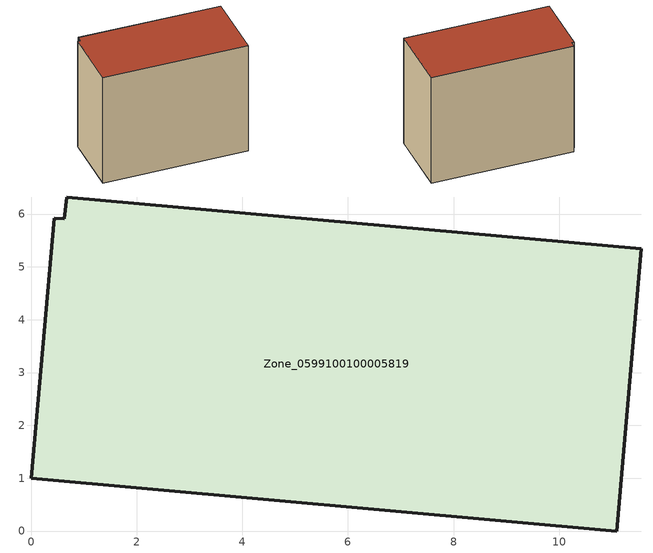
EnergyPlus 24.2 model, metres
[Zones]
Zone_0599100100005819
 floor ground (C_G): 0.44,5.92 0.63,5.91 0.68,6.32 11.56,5.34 11.09,0 0,1 z0
 wall outside (C_F): 0,1 11.09,0 11.56,5.34 0.68,6.32 0.63,5.91 0.44,5.92 0,1 z0:9.12
 roof outside (C_R): 0.63,5.91 0.44,5.92 0,1 11.09,0 11.56,5.34 0.68,6.32 z9.12
[BUILDING]
Pand.0599100100005819: North Axis=0; Terrain=City; Loads Convergence Tolerance Value=0.04; Temperature Convergence Tolerance Value=0.4; Solar Distribution=FullExterior; Maximum Number of Warmup Days=25; Minimum Number of Warmup Days=1
[Site:Location]
Rotterdam.The.Hague.AP_ZH_NLD Design_Conditions: Latitude=51.96; Longitude=4.45; Time Zone=1; Elevation=-4.5
[SITE:GROUNDTEMPERATURE:BUILDINGSURFACE]
18, 18, 18, 18, 18, 18, 18, 18, 18, 18, 18, 18
[MATERIAL] Thermal Absorptance=0.9; Solar Absorptance=0.7; Visible Absorptance=0.7
Name | Roughness | Thickness | Conductivity | Density | Specific Heat
G.TI.2015-2018 | MediumSmooth | 0.15 | 0.0428571 | 540 | 1210
F.TI.2015-2018 | Rough | 0.3 | 0.0666667 | 1920 | 840
R.TI.2015-2018 | MediumRough | 0.2 | 0.0333333 | 1500 | 1000
[CONSTRUCTION]
C_G: G.TI.2015-2018
C_F: F.TI.2015-2018
C_R: R.TI.2015-2018
[ZONE]
Zone_0599100100005819: Type=1; Multiplier=1; Ceiling Height=Autocalculate; Volume=Autocalculate; Floor Area=autocalculate; Part of Total Floor Area=Yes
[ZONEINFILTRATION:DESIGNFLOWRATE]
Infil_Zone_0599100100005819: Zone or ZoneList or Space or SpaceList=Zone_0599100100005819; Schedule=AlwaysOn; Design Flow Rate Calculation Method=Flow/Area; Flow Rate per Floor Area=0.0015; Constant Term Coefficient=1; Temperature Term Coefficient=0; Velocity Term Coefficient=0; Velocity Squared Term Coefficient=0
[HVACTEMPLATE:ZONE:IDEALLOADSAIRSYSTEM]
Zone_0599100100005819: Maximum Heating Supply Air Temperature=50; Minimum Cooling Supply Air Temperature=13; Maximum Heating Supply Air Humidity Ratio=0.0156; Minimum Cooling Supply Air Humidity Ratio=0.0077; Heating Limit=NoLimit; Cooling Limit=NoLimit; Dehumidification Control Type=ConstantSensibleHeatRatio; Cooling Sensible Heat Ratio=0.7; Dehumidification Setpoint=60; Humidification Control Type=None; Humidification Setpoint=30; Outdoor Air Method=None; Outdoor Air Flow Rate per Person=0.00944; Outdoor Air Flow Rate per Zone Floor Area=0; Outdoor Air Flow Rate per Zone=0; Demand Controlled Ventilation Type=None; Outdoor Air Economizer Type=NoEconomizer; Heat Recovery Type=None; Sensible Heat Recovery Effectiveness=0.7; Latent Heat Recovery Effectiveness=0.65
[ZONECONTROL:THERMOSTAT]
ThermostatControl_Zone_0599100100005819: Zone or ZoneList=Zone_0599100100005819; Control Type Schedule=DualSetpointControlType; Control 1=Thermostat_Zone_0599100100005819; Temperature Difference Between Cutout And Setpoint=0
[THERMOSTATSETPOINT:DUALSETPOINT]
Thermostat_Zone_0599100100005819: Heating Setpoint Temperature Schedule=HeatingSetpoint_Zone_0599100100005819; Cooling Setpoint Temperature Schedule=CoolingSetpoint_Zone_0599100100005819
[SCHEDULE:COMPACT]
HeatingSetpoint_Zone_0599100100005819: Through: 12/31, For: AllDays, Until: 24:00, 21
CoolingSetpoint_Zone_0599100100005819: Through: 12/31, For: AllDays, Until: 24:00, 24
DualSetpointControlType: Through: 12/31, For: AllDays, Until: 24:00, 4
AlwaysOn: Through: 12/31, For: AllDays, Until: 24:00, 1
